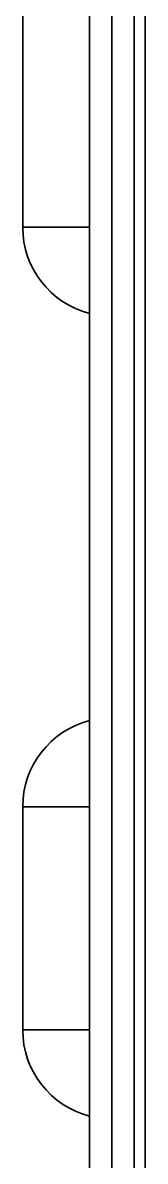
# Model space of a CAD drawing. Header units: millimetres. Extents: x 0 to 420, y 0 to 297.
# Drawn here: x 275.237 to 275.347, y 144.794 to 145.816 of the extents above; entities that cross this region are included whole.
import ezdxf

# ---------------------------------------------------------------- set-up
doc = ezdxf.new("R2010")
doc.units = ezdxf.units.MM

msp = doc.modelspace()

# ---------------------------------------------------------------- linework, layer by layer
at = {"color": 7, "linetype": 'Continuous', "lineweight": 35}
for p, q in [((275.297, 147.1856), (275.297, 143.4993)), ((275.317, 147.1391), (275.317, 143.0922)), ((275.337, 143.0922), (275.337, 147.1045)), ((275.347, 143.0991), (275.347, 147.1004)), ((275.237, 145.8322), (275.237, 145.6322)), ((275.237, 145.6322), (275.297, 145.6322)), ((275.237, 145.1122), (275.297, 145.1122)), ((275.237, 145.1122), (275.237, 144.9122)), ((275.237, 144.9122), (275.297, 144.9122))]:
    msp.add_line(p, q, dxfattribs=at)
for centre, start, end in [((275.317, 145.6322), 180, 255.5225), ((275.317, 145.1122), 104.4775, 180), ((275.317, 144.9122), 180, 255.5225)]:
    msp.add_arc(centre, 0.08, start, end, dxfattribs=at)

doc.saveas('drawing.dxf')
